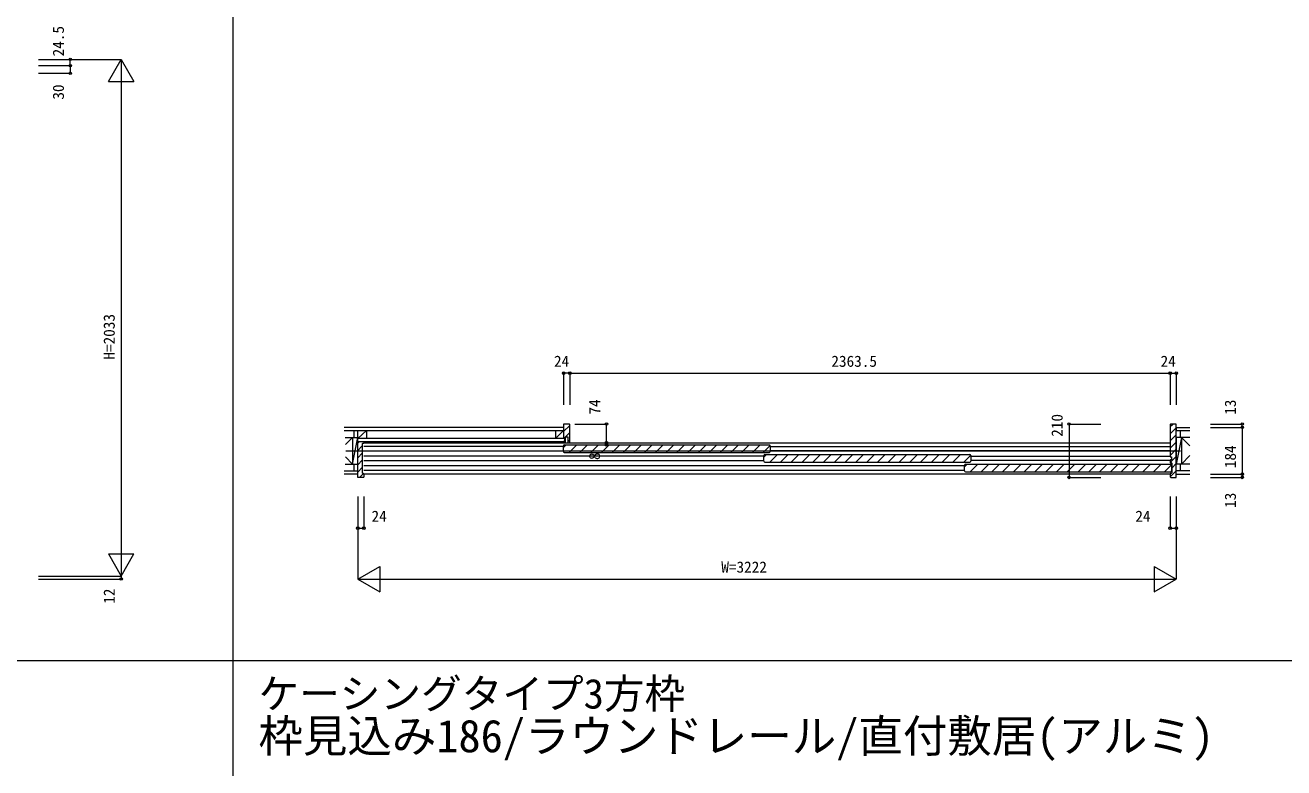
# Model space of a CAD drawing. Units: millimetres, scale not verified. Extents: x -14342 to 14341, y -10000 to 10000.
# Drawn here: x -9460 to -4506, y -7175 to -4253 of the extents above; entities that cross this region are included whole.
import ezdxf
from ezdxf.enums import TextEntityAlignment as Align

# ---------------------------------------------------------------- set-up
doc = ezdxf.new("R2010")
doc.units = ezdxf.units.MM
doc.header["$LTSCALE"] = 50
for name, color, linetype, lineweight in [('0-0_0', 7, 'Continuous', 9), ('0-3_YKK_11', 2, 'Continuous', 18), ('0-5_YKK_13', 7, 'Continuous', 9), ('0-6_YKK_D', 4, 'Continuous', 18), ('0-7_YSS_K', 4, 'Continuous', 18)]:
    doc.layers.add(name, color=color, linetype=linetype, lineweight=lineweight)
doc.layers.add('0-1_USER1', color=7, linetype='Continuous')
doc.styles.add('ＭＳ ゴシック', font='')
doc.styles.get('ＭＳ ゴシック').set_extended_font_data('MS Gothic')

msp = doc.modelspace()

# ---------------------------------------------------------------- linework, layer by layer
at = {"layer": '0-0_0'}
for p, q in [((-8640.51, -10000), (-8640.51, 9500)), ((-14340.51, -6752.5), (14159.49, -6752.5))]:
    msp.add_line(p, q, dxfattribs=at)
at = {"layer": '0-3_YKK_11'}
for p, q in [((-9407.02, -4387.5), (-9082.02, -4387.5)), ((-9132.02, -4474.1), (-9082.02, -4387.5)), ((-9082.02, -4387.5), (-9032.02, -4474.1)), ((-9082.02, -4387.5), (-9082.02, -6420.5)), ((-9407.02, -4442), (-9282.02, -4442)), ((-9282.02, -4412), (-9282.02, -4442)), ((-9132.02, -4474.1), (-9032.02, -4474.1)), ((-7316.19, -5622.5), (-7316.19, -5747.5)), ((-7316.19, -5622.5), (-4952.69, -5622.5)), ((-4952.69, -5622.5), (-4928.69, -5622.5)), ((-4952.69, -5622.5), (-4952.69, -5747.5)), ((-4928.69, -5622.5), (-4928.69, -5747.5)), ((-7296.19, -5822.5), (-7171.19, -5822.5)), ((-7171.19, -5896.5), (-7171.19, -5822.5)), ((-5350.92, -5822.5), (-5225.92, -5822.5)), ((-5350.92, -5822.5), (-5350.92, -6032.5)), ((-4793.93, -5822.5), (-4668.93, -5822.5)), ((-4793.93, -5835.5), (-4668.93, -5835.5)), ((-4668.93, -5835.5), (-4668.93, -5822.5)), ((-4668.93, -5835.5), (-4668.93, -6019.5)), ((-7296.19, -5896.5), (-7171.19, -5896.5)), ((-7296.19, -5904.5), (-7171.19, -5904.5)), ((-7171.19, -5896.5), (-7171.19, -5904.5)), ((-5350.92, -6032.5), (-5225.92, -6032.5)), ((-4793.93, -6019.5), (-4668.93, -6019.5)), ((-4793.93, -6032.5), (-4668.93, -6032.5)), ((-4668.93, -6019.5), (-4668.93, -6032.5)), ((-8150.69, -6107.5), (-8150.69, -6432.5)), ((-8126.69, -6107.5), (-8126.69, -6232.5)), ((-4928.69, -6107.5), (-4928.69, -6432.5)), ((-8150.69, -6232.5), (-8126.69, -6232.5)), ((-9132.02, -6333.9), (-9032.02, -6333.9)), ((-9132.02, -6333.9), (-9082.02, -6420.5)), ((-9082.02, -6420.5), (-9032.02, -6333.9)), ((-8150.69, -6432.5), (-8064.09, -6382.5)), ((-8064.09, -6382.5), (-8064.09, -6482.5)), ((-5015.29, -6382.5), (-5015.29, -6482.5)), ((-5015.29, -6382.5), (-4928.69, -6432.5)), ((-9407.02, -6420.5), (-9082.02, -6420.5)), ((-9407.02, -6432.5), (-9082.02, -6432.5)), ((-9082.02, -6420.5), (-9082.02, -6432.5)), ((-8150.69, -6432.5), (-8064.09, -6482.5)), ((-8150.69, -6432.5), (-4928.69, -6432.5)), ((-5015.29, -6482.5), (-4928.69, -6432.5))]:
    msp.add_line(p, q, dxfattribs=at)
for points in [[(-9407.02, -4412), (-9282.02, -4412), (-9282.02, -4387.5)], [(-7316.19, -5622.5), (-7340.19, -5622.5), (-7340.19, -5747.5)], [(-4952.69, -6107.5), (-4952.69, -6232.5), (-4928.69, -6232.5)]]:
    msp.add_lwpolyline(points, dxfattribs=at)
for centre in [(-9282.02, -4387.5), (-9282.02, -4412), (-9282.02, -4442), (-7340.19, -5622.5), (-7316.19, -5622.5), (-4952.69, -5622.5), (-4928.69, -5622.5), (-7171.19, -5822.5), (-5350.92, -5822.5), (-4668.93, -5822.5), (-4668.93, -5835.5), (-7171.19, -5896.5), (-7171.19, -5904.5), (-5350.92, -6032.5), (-4668.93, -6019.5), (-4668.93, -6032.5), (-8150.69, -6232.5), (-8126.69, -6232.5), (-4952.69, -6232.5), (-4928.69, -6232.5), (-9082.02, -6432.5)]:
    msp.add_circle(centre, 5, dxfattribs=at)
at = {"layer": '0-5_YKK_13'}
for p, q in [((-7340.19, -5835.5), (-8203.77, -5835.5)), ((-7340.19, -5835.5), (-7340.19, -5848)), ((-4928.69, -5835.5), (-4875.61, -5835.5)), ((-8203.77, -5848), (-7340.19, -5848)), ((-8198.62, -5902.93), (-8170.69, -5875)), ((-8170.69, -5875), (-8170.69, -5980)), ((-8170.69, -5980), (-8150.69, -5875)), ((-8165.69, -5848), (-8165.69, -5875)), ((-8116.19, -5848), (-8150.69, -5879)), ((-7337.19, -5879), (-8150.69, -5879)), ((-8150.69, -5891.5), (-7337.19, -5891.5)), ((-8116.19, -5848), (-8116.19, -5879)), ((-7340.19, -5848), (-7371.69, -5879)), ((-7371.69, -5848), (-7371.69, -5879)), ((-7337.19, -5891.5), (-7340.19, -5891.5)), ((-7337.19, -5879), (-7337.19, -5891.5)), ((-4928.69, -5848), (-4875.61, -5848)), ((-4875.61, -5875), (-4928.69, -5875)), ((-4908.69, -5875), (-4928.69, -5980)), ((-4913.69, -5848), (-4913.69, -5875)), ((-4875.61, -5908.08), (-4908.69, -5875)), ((-4908.69, -5875), (-4908.69, -5980)), ((-8197.14, -5927.5), (-4911.64, -5927.5)), ((-8198.62, -5952.07), (-8170.69, -5980)), ((-8165.69, -5980), (-8165.69, -6007)), ((-4875.61, -5980), (-4928.69, -5980)), ((-4913.69, -5980), (-4913.69, -6007)), ((-4875.61, -5946.92), (-4908.69, -5980)), ((-4875.61, -5980), (-4908.69, -5980)), ((-8203.77, -6007), (-8150.69, -6007)), ((-8150.69, -6019.5), (-8203.77, -6019.5)), ((-4875.61, -6007), (-4928.69, -6007)), ((-4928.69, -6019.5), (-4875.61, -6019.5))]:
    msp.add_line(p, q, dxfattribs=at)
for points in [[(-8200.5, -5875), (-8150.69, -5875), (-8150.69, -5848)], [(-8200.5, -5980), (-8150.69, -5980), (-8150.69, -5875)]]:
    msp.add_lwpolyline(points, dxfattribs=at)
at = {"layer": '0-6_YKK_D'}
for p, q in [((-8126.69, -5897), (-4952.69, -5897)), ((-7341.19, -5911), (-8126.69, -5911)), ((-8126.69, -5928), (-7341.19, -5928)), ((-6527.19, -5911), (-4952.69, -5911)), ((-4952.69, -5928), (-6527.19, -5928)), ((-6551.69, -5949), (-8126.69, -5949)), ((-8126.69, -5966), (-6551.57, -5966)), ((-5762.19, -5987), (-8126.69, -5987)), ((-5737.69, -5949), (-4952.69, -5949)), ((-4952.69, -5966), (-5737.69, -5966)), ((-8126.69, -6004), (-5762.19, -6004)), ((-8126.69, -6018), (-4952.69, -6018))]:
    msp.add_line(p, q, dxfattribs=at)
at = {"layer": '0-7_YSS_K'}
for p, q in [((-7340.19, -5823.33), (-7339.36, -5822.5)), ((-7340.19, -5851.61), (-7316.19, -5827.61)), ((-7316.19, -5896.5), (-7316.19, -5824.5)), ((-4952.69, -5832.54), (-4942.65, -5822.5)), ((-4952.69, -5860.83), (-4928.69, -5836.83)), ((-4928.69, -5835.5), (-4928.69, -5848)), ((-8150.69, -5892.7), (-8149.49, -5891.5)), ((-8150.69, -5898.35), (-8143.83, -5891.5)), ((-7338.79, -5878.5), (-7316.19, -5855.9)), ((-7323.44, -5891.43), (-7316.19, -5884.18)), ((-4952.69, -5889.11), (-4928.69, -5865.11)), ((-4952.69, -5917.4), (-4928.69, -5893.4)), ((-4928.69, -5875), (-4928.69, -5980)), ((-8150.69, -5926.64), (-8132.69, -5908.64)), ((-8150.69, -5954.92), (-8132.69, -5936.92)), ((-8132.69, -5900.5), (-8132.69, -6014.5)), ((-8127.69, -5898.5), (-8130.69, -5898.5)), ((-7341.19, -5914.73), (-7330.96, -5904.5)), ((-7341.19, -5931.2), (-7341.19, -5907.8)), ((-7337.89, -5904.5), (-6530.49, -5904.5)), ((-7337.89, -5934.5), (-6530.49, -5934.5)), ((-7318.54, -5934.5), (-7288.54, -5904.5)), ((-7276.11, -5934.5), (-7246.11, -5904.5)), ((-7233.68, -5934.5), (-7203.68, -5904.5)), ((-7191.26, -5934.5), (-7161.26, -5904.5)), ((-7148.83, -5934.5), (-7118.83, -5904.5)), ((-7106.41, -5934.5), (-7076.41, -5904.5)), ((-7063.98, -5934.5), (-7033.98, -5904.5)), ((-7021.55, -5934.5), (-6991.55, -5904.5)), ((-6979.13, -5934.5), (-6949.13, -5904.5)), ((-6936.7, -5934.5), (-6906.7, -5904.5)), ((-6894.27, -5934.5), (-6864.27, -5904.5)), ((-6851.85, -5934.5), (-6821.85, -5904.5)), ((-6809.42, -5934.5), (-6779.42, -5904.5)), ((-6766.99, -5934.5), (-6736.99, -5904.5)), ((-6724.57, -5934.5), (-6694.57, -5904.5)), ((-6682.14, -5934.5), (-6652.14, -5904.5)), ((-6639.72, -5934.5), (-6609.72, -5904.5)), ((-6597.29, -5934.5), (-6567.29, -5904.5)), ((-6554.86, -5934.5), (-6527.3, -5906.94)), ((-6551.69, -5952.73), (-6541.46, -5942.5)), ((-6548.39, -5942.5), (-5740.99, -5942.5)), ((-6529.04, -5972.5), (-6499.04, -5942.5)), ((-6527.19, -5907.8), (-6527.19, -5931.2)), ((-6486.61, -5972.5), (-6456.61, -5942.5)), ((-6444.18, -5972.5), (-6414.18, -5942.5)), ((-6401.76, -5972.5), (-6371.76, -5942.5)), ((-6359.33, -5972.5), (-6329.33, -5942.5)), ((-6316.91, -5972.5), (-6286.91, -5942.5)), ((-6274.48, -5972.5), (-6244.48, -5942.5)), ((-6232.05, -5972.5), (-6202.05, -5942.5)), ((-6189.63, -5972.5), (-6159.63, -5942.5)), ((-6147.2, -5972.5), (-6117.2, -5942.5)), ((-6104.77, -5972.5), (-6074.77, -5942.5)), ((-6062.35, -5972.5), (-6032.35, -5942.5)), ((-6019.92, -5972.5), (-5989.92, -5942.5)), ((-5977.49, -5972.5), (-5947.49, -5942.5)), ((-5935.07, -5972.5), (-5905.07, -5942.5)), ((-5892.64, -5972.5), (-5862.64, -5942.5)), ((-5850.22, -5972.5), (-5820.22, -5942.5)), ((-5807.79, -5972.5), (-5777.79, -5942.5)), ((-5765.36, -5972.5), (-5737.8, -5944.94)), ((-4952.69, -5945.68), (-4928.69, -5921.68)), ((-8150.69, -5983.21), (-8132.69, -5965.21)), ((-8150.69, -6011.49), (-8132.69, -5993.49)), ((-6551.69, -5969.2), (-6551.69, -5945.8)), ((-6548.39, -5972.5), (-5740.99, -5972.5)), ((-5762.19, -5990.73), (-5751.96, -5980.5)), ((-5762.19, -6007.2), (-5762.19, -5983.8)), ((-5758.89, -5980.5), (-4951.49, -5980.5)), ((-5739.54, -6010.5), (-5709.54, -5980.5)), ((-5737.69, -5945.8), (-5737.69, -5969.2)), ((-5697.11, -6010.5), (-5667.11, -5980.5)), ((-5654.68, -6010.5), (-5624.68, -5980.5)), ((-5612.26, -6010.5), (-5582.26, -5980.5)), ((-5569.83, -6010.5), (-5539.83, -5980.5)), ((-5527.41, -6010.5), (-5497.41, -5980.5)), ((-5484.98, -6010.5), (-5454.98, -5980.5)), ((-5442.55, -6010.5), (-5412.55, -5980.5)), ((-5400.13, -6010.5), (-5370.13, -5980.5)), ((-5357.7, -6010.5), (-5327.7, -5980.5)), ((-5315.27, -6010.5), (-5285.27, -5980.5)), ((-5272.85, -6010.5), (-5242.85, -5980.5)), ((-5230.42, -6010.5), (-5200.42, -5980.5)), ((-5187.99, -6010.5), (-5157.99, -5980.5)), ((-5145.57, -6010.5), (-5115.57, -5980.5)), ((-5103.14, -6010.5), (-5073.14, -5980.5)), ((-5060.72, -6010.5), (-5030.72, -5980.5)), ((-5018.29, -6010.5), (-4988.29, -5980.5)), ((-4975.86, -6010.5), (-4948.3, -5982.94)), ((-4952.61, -5973.89), (-4928.69, -5949.96)), ((-4951.69, -5974.5), (-4948.69, -5974.5)), ((-4948.19, -5983.8), (-4948.19, -6007.2)), ((-4946.69, -5976.5), (-4946.69, -6014.5)), ((-4946.69, -5996.25), (-4928.69, -5978.25)), ((-8150.69, -6019.5), (-8150.69, -6007)), ((-8143.41, -6032.5), (-8127.44, -6016.53)), ((-8130.69, -6016.5), (-8127.69, -6016.5)), ((-8126.69, -6017.5), (-8126.69, -6030.5)), ((-5758.89, -6010.5), (-4951.49, -6010.5)), ((-4952.69, -6030.53), (-4928.69, -6006.53)), ((-4952.69, -6017.5), (-4952.69, -6030.5)), ((-4948.69, -6016.5), (-4951.69, -6016.5)), ((-4928.69, -6019.5), (-4928.69, -6007))]:
    msp.add_line(p, q, dxfattribs=at)
for points in [[(-7318.19, -5822.5), (-7340.19, -5822.5), (-7340.19, -5847.5), (-7340.19, -5878.5), (-7337.19, -5878.5), (-7337.19, -5891.5)], [(-4952.69, -5824.5), (-4952.69, -5951), (-4952.19, -5951.5), (-4947.69, -5951.5), (-4947.69, -5952.5), (-4947.69, -5962.5), (-4947.69, -5963.5), (-4952.19, -5963.5), (-4952.69, -5964), (-4952.69, -5973.5)], [(-4928.69, -6007.5), (-4928.69, -5847.5), (-4928.69, -5822.5), (-4950.69, -5822.5)], [(-8150.69, -6007.5), (-8150.69, -5891.5), (-8133.69, -5891.5), (-8126.69, -5891.5), (-8126.69, -5897.5)], [(-7340.19, -5891.5), (-7340.19, -5896.5), (-7332.94, -5896.5), (-7332.94, -5891.75), (-7332.94, -5873), (-7323.44, -5873), (-7323.44, -5891.75), (-7323.44, -5896.5), (-7316.19, -5896.5)], [(-8128.69, -6032.5), (-8150.69, -6032.5), (-8150.69, -6007.5)], [(-4950.69, -6032.5), (-4928.69, -6032.5), (-4928.69, -6007.5)]]:
    msp.add_lwpolyline(points, dxfattribs=at)
for centre, radius, start, end in [((-7318.19, -5824.5), 2, 0.00001, 89.99999), ((-4950.69, -5824.5), 2, 90.00001, 179.99999), ((-8130.69, -5900.5), 2, 90.00001, 179.99999), ((-8127.69, -5897.5), 1, 270.00001, 359.99999), ((-7337.89, -5907.8), 3.3, 90, 180), ((-7337.89, -5931.2), 3.3, 180, 270), ((-6548.39, -5945.8), 3.3, 90, 180), ((-6530.49, -5907.8), 3.3, 0, 90), ((-6530.49, -5931.2), 3.3, 270, 0), ((-5740.99, -5945.8), 3.3, 0, 90), ((-6548.39, -5969.2), 3.3, 180, 270), ((-5758.89, -5983.8), 3.3, 90, 180), ((-5740.99, -5969.2), 3.3, 270, 0), ((-4951.69, -5973.5), 1, 180.00001, 269.99999), ((-4951.49, -5983.8), 3.3, 0, 90), ((-4948.69, -5976.5), 2, 0.00001, 89.99999), ((-8130.69, -6014.5), 2, 180.00001, 269.99999), ((-8128.69, -6030.5), 2, 270.00001, 359.99999), ((-8127.69, -6017.5), 1, 0.00001, 89.99999), ((-5758.89, -6007.2), 3.3, 180, 270), ((-4951.69, -6017.5), 1, 90.00001, 179.99999), ((-4950.69, -6030.5), 2, 180.00001, 269.99999), ((-4951.49, -6007.2), 3.3, 270, 0), ((-4948.69, -6014.5), 2, 270.00001, 359.99999)]:
    msp.add_arc(centre, radius, start, end, dxfattribs=at)

# ---------------------------------------------------------------- texts
at = {"layer": '0-1_USER1', "style": 'ＭＳ ゴシック'}
for s, height, p in [('ケーシングタイプ3方枠', 117.3, (-8541.51, -6977.5)), ('枠見込み186/ラウンドレール/直付敷居(アルミ)', 128.3, (-8541.51, -7152.5))]:
    msp.add_text(s, height=height, dxfattribs=at).set_placement(p, align=Align.BOTTOM_LEFT)
at = {"layer": '0-3_YKK_11', "style": 'ＭＳ ゴシック'}
for s, p in [('24.5', (-9294.02, -4375.75)), ('30', (-9294.02, -4545.97)), ('H=2033', (-9094.02, -5569)), ('74', (-7183.19, -5785.18)), ('13', (-4680.93, -5786.1)), ('210', (-5362.92, -5872.66)), ('8', (-7183.69, -5963.98)), ('184', (-4680.93, -5996.18)), ('13', (-4680.93, -6152.5)), ('12', (-9093.84, -6529.8))]:
    msp.add_text(s, height=43.99, rotation=90, dxfattribs=at).set_placement(p, align=Align.BOTTOM_LEFT)
for s, p in [('24', (-7378.19, -5610.5)), ('2363.5', (-6286.44, -5610.5)), ('24', (-4990.69, -5610.5)), ('24', (-8096.45, -6220.5)), ('24', (-5089.98, -6220.5)), ('W=3222', (-6719.69, -6420.5))]:
    msp.add_text(s, height=43.99, dxfattribs=at).set_placement(p, align=Align.BOTTOM_LEFT)

doc.saveas('drawing.dxf')
